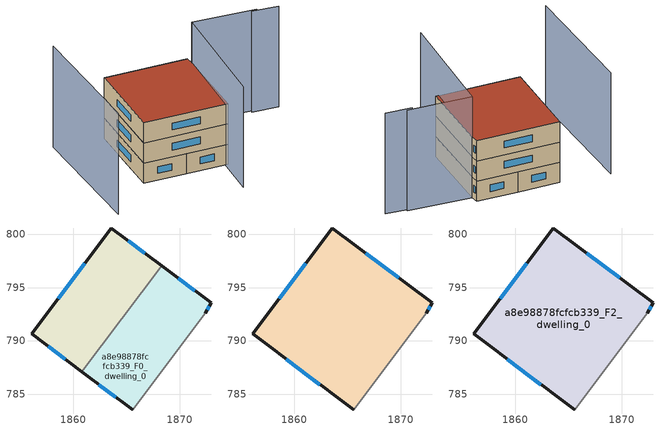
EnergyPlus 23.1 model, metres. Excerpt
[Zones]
a8e98878fcfcb339_F0_dwelling_0
 floor ground (EU_floor_Construction): 1872.95,793.57 1872.4,792.61 1865.58,783.52 1860.83,787.1 1868.33,797.04 z0
 wall outside (EU_wall_Construction): 1872.4,792.61 1872.95,793.57 1868.33,797.04 / 1860.83,787.1 1865.58,783.52 z0:3
 wall adiabatic (EU_wall_Construction): 1865.58,783.52 1872.4,792.61 z0:3
 wall to a8e98878fcfcb339_F0_dwelling_1 (EU_wall_Construction): 1868.33,797.04 1860.83,787.1 z0:3
 window (EU_Window_Construction): 1872.58,792.93 1872.76,793.25 / 1862.41,785.91 1863.99,784.71 / 1871.41,794.73 1869.87,795.88 z1:2
a8e98878fcfcb339_F0_dwelling_1
 floor ground (EU_floor_Construction): 1868.33,797.04 1860.83,787.1 1856.09,790.68 1863.59,800.61 z0
 wall outside (EU_wall_Construction): 1868.33,797.04 1863.59,800.61 1856.09,790.68 1860.83,787.1 z0:3
 window (EU_Window_Construction): 1857.67,789.49 1859.25,788.29 / 1861.09,797.3 1858.59,793.99 / 1866.75,798.23 1865.17,799.42 z1:2
a8e98878fcfcb339_F1_dwelling_0
 floor to a8e98878fcfcb339_F0_dwelling_0 (EU_floor_Construction): 1872.95,793.57 1872.4,792.61 1865.58,783.52 1860.83,787.1 1868.33,797.04 z3
 floor to a8e98878fcfcb339_F0_dwelling_1 (EU_floor_Construction): 1868.33,797.04 1860.83,787.1 1856.09,790.68 1863.59,800.61 z3
 wall outside (EU_wall_Construction): 1872.4,792.61 1872.95,793.57 1863.59,800.61 1856.09,790.68 1865.58,783.52 z3:6
 wall adiabatic (EU_wall_Construction): 1865.58,783.52 1872.4,792.61 z3:6
 window (EU_Window_Construction): 1872.58,792.93 1872.76,793.25 / 1859.25,788.29 1862.42,785.9 / 1861.09,797.3 1858.59,793.99 / 1869.83,795.91 1866.71,798.26 z4:5
a8e98878fcfcb339_F2_dwelling_0
 floor to a8e98878fcfcb339_F1_dwelling_0 (EU_floor_Construction): 1872.95,793.57 1872.4,792.61 1865.58,783.52 1856.09,790.68 1863.59,800.61 z6
 wall outside (EU_wall_Construction): 1872.4,792.61 1872.95,793.57 1863.59,800.61 1856.09,790.68 1865.58,783.52 z6:9
 wall adiabatic (EU_wall_Construction): 1865.58,783.52 1872.4,792.61 z6:9
 window (EU_Window_Construction): 1872.58,792.93 1872.76,793.25 / 1859.25,788.29 1862.42,785.9 / 1861.09,797.3 1858.59,793.99 / 1869.83,795.91 1866.71,798.26 z7:8
 roof outside (EU_roof_Construction): 1865.58,783.52 1872.4,792.61 1872.95,793.57 1863.59,800.61 1856.09,790.68 z9
shading: 1861.35,779 1872.4,792.61 / 1872.4,792.61 1879.35,786.96 / 1881.39,784.85 1878.53,787.25 / 1858.54,805.29 1847.73,789.83 z0:15
[Building]
EU S2 Campaign: North Axis=0; Terrain=City; Solar Distribution=FullExterior
[Site:Location]
Bologna: Latitude=44.5; Longitude=11.25; Time Zone=1; Elevation=37
[SizingPeriod:WeatherFileDays]
AnnualSizingPeriod: Begin Month=1; Begin Day of Month=1; End Month=12; End Day of Month=31; Day of Week for Start Day=Monday; Use Weather File Daylight Saving Period=No; Use Weather File Rain and Snow Indicators=No
[MATERIAL]
EU_InternalMass_Material: Roughness=MediumRough; Thickness=0.1; Conductivity=1; Density=1800; Specific Heat=900; Thermal Absorptance=0.9; Solar Absorptance=0.7; Visible Absorptance=0.7
[MATERIAL:NOMASS] Roughness=MediumRough; Thermal Absorptance=0.9; Solar Absorptance=0.7; Visible Absorptance=0.7
Name | Thermal Resistance
EU_wall_NoMass | 0.937881
EU_roof_NoMass | 0.548572
EU_floor_NoMass | 0.71348
[WINDOWMATERIAL:SIMPLEGLAZINGSYSTEM]
EU_Window_SimpleGlazing: UFactor=4.25633; Solar Heat Gain Coefficient=0.85; Visible Transmittance=0.85
[CONSTRUCTION]
EU_wall_Construction: EU_wall_NoMass
EU_roof_Construction: EU_roof_NoMass
EU_floor_Construction: EU_floor_NoMass
EU_Window_Construction: EU_Window_SimpleGlazing
EU_InternalMass_Construction: EU_InternalMass_Material
[ZONE] Type=1; Multiplier=1; Ceiling Height=autocalculate; Floor Area=autocalculate; Part of Total Floor Area=Yes
Name | Volume
a8e98878fcfcb339_F0_dwelling_0 | 221.558
a8e98878fcfcb339_F1_dwelling_0 | 443.118
a8e98878fcfcb339_F2_dwelling_0 | 443.125
a8e98878fcfcb339_F0_dwelling_1 | 221.561
[INTERNALMASS] Construction=EU_InternalMass_Construction
Name | Zone or ZoneList | Surface Area
a8e98878fcfcb339_F0_dwelling_0_EU_InternalMass | a8e98878fcfcb339_F0_dwelling_0 | 73.8527
a8e98878fcfcb339_F0_dwelling_1_EU_InternalMass | a8e98878fcfcb339_F0_dwelling_1 | 73.8538
a8e98878fcfcb339_F1_dwelling_0_EU_InternalMass | a8e98878fcfcb339_F1_dwelling_0 | 147.708
a8e98878fcfcb339_F2_dwelling_0_EU_InternalMass | a8e98878fcfcb339_F2_dwelling_0 | 147.708
[OTHEREQUIPMENT] Fuel Type=Electricity; Design Level Calculation Method=Watts/Area; Power per Zone Floor Area=1; Fraction Latent=0; Fraction Radiant=0; Fraction Lost=0; Carbon Dioxide Generation Rate=0; EndUse Subcategory=EU_Step8_InternalGains
Name | Zone or ZoneList or Space or SpaceList | Schedule
EU_Step8_InternalGain_a8e98878fcfcb339_F0_dwelling_0_f000 | a8e98878fcfcb339_F0_dwelling_0 | EU_Step8_GainSchedule_a8e98878fcfcb339_F0_dwelling_0_f000
EU_Step8_InternalGain_a8e98878fcfcb339_F0_dwelling_1_f000 | a8e98878fcfcb339_F0_dwelling_1 | EU_Step8_GainSchedule_a8e98878fcfcb339_F0_dwelling_1_f000
EU_Step8_InternalGain_a8e98878fcfcb339_F1_dwelling_0_f000 | a8e98878fcfcb339_F1_dwelling_0 | EU_Step8_GainSchedule_a8e98878fcfcb339_F1_dwelling_0_f000
EU_Step8_InternalGain_a8e98878fcfcb339_F2_dwelling_0_f000 | a8e98878fcfcb339_F2_dwelling_0 | EU_Step8_GainSchedule_a8e98878fcfcb339_F2_dwelling_0_f000
[ZONEVENTILATION:DESIGNFLOWRATE] Schedule=EU_AlwaysOn; Design Flow Rate Calculation Method=AirChanges/Hour; Air Changes per Hour=0.687892; Ventilation Type=Natural; Fan Pressure Rise=0; Fan Total Efficiency=1; Constant Term Coefficient=1; Temperature Term Coefficient=0; Velocity Term Coefficient=0; Velocity Squared Term Coefficient=0; Minimum Indoor Temperature=-100; Maximum Indoor Temperature=100; Delta Temperature=-100; Minimum Outdoor Temperature=-100; Maximum Outdoor Temperature=100; Maximum Wind Speed=40
Name | Zone or ZoneList or Space or SpaceList
EU_ConstantAir_a8e98878fcfcb339_F0_dwelling_0 | a8e98878fcfcb339_F0_dwelling_0
EU_ConstantAir_a8e98878fcfcb339_F0_dwelling_1 | a8e98878fcfcb339_F0_dwelling_1
EU_ConstantAir_a8e98878fcfcb339_F1_dwelling_0 | a8e98878fcfcb339_F1_dwelling_0
EU_ConstantAir_a8e98878fcfcb339_F2_dwelling_0 | a8e98878fcfcb339_F2_dwelling_0
[HVACTEMPLATE:THERMOSTAT] Constant Heating Setpoint=20; Constant Cooling Setpoint=50
EU_HeatOnly_a8e98878fcfcb339_F0_dwelling_0; EU_HeatOnly_a8e98878fcfcb339_F0_dwelling_1; EU_HeatOnly_a8e98878fcfcb339_F1_dwelling_0; EU_HeatOnly_a8e98878fcfcb339_F2_dwelling_0
[HVACTEMPLATE:ZONE:IDEALLOADSAIRSYSTEM] System Availability Schedule=EU_AlwaysOn; Maximum Heating Supply Air Temperature=50; Minimum Cooling Supply Air Temperature=13; Maximum Heating Supply Air Humidity Ratio=0.0156; Minimum Cooling Supply Air Humidity Ratio=0.0077; Heating Limit=NoLimit; Cooling Limit=NoLimit; Heating Availability Schedule=EU_AlwaysOn; Cooling Availability Schedule=EU_CoolingOff; Dehumidification Control Type=ConstantSensibleHeatRatio; Cooling Sensible Heat Ratio=0.7; Dehumidification Setpoint=60; Humidification Control Type=None; Humidification Setpoint=30; Outdoor Air Method=None; Outdoor Air Flow Rate per Person=0.00944; Outdoor Air Flow Rate per Zone Floor Area=0; Outdoor Air Flow Rate per Zone=0; Demand Controlled Ventilation Type=None; Outdoor Air Economizer Type=NoEconomizer; Heat Recovery Type=None; Sensible Heat Recovery Effectiveness=0.7; Latent Heat Recovery Effectiveness=0.65
Name | Template Thermostat
a8e98878fcfcb339_F0_dwelling_0 | EU_HeatOnly_a8e98878fcfcb339_F0_dwelling_0
a8e98878fcfcb339_F0_dwelling_1 | EU_HeatOnly_a8e98878fcfcb339_F0_dwelling_1
a8e98878fcfcb339_F1_dwelling_0 | EU_HeatOnly_a8e98878fcfcb339_F1_dwelling_0
a8e98878fcfcb339_F2_dwelling_0 | EU_HeatOnly_a8e98878fcfcb339_F2_dwelling_0
[SIZING:ZONE] Zone Cooling Design Supply Air Temperature Input Method=SupplyAirTemperature; Zone Cooling Design Supply Air Temperature=13; Zone Heating Design Supply Air Temperature Input Method=SupplyAirTemperature; Zone Heating Design Supply Air Temperature=50; Zone Cooling Design Supply Air Humidity Ratio=0.008; Zone Heating Design Supply Air Humidity Ratio=0.008; Cooling Design Air Flow Method=DesignDay; Cooling Design Air Flow Rate=0; Cooling Minimum Air Flow per Zone Floor Area=0.000762; Cooling Minimum Air Flow=0; Cooling Minimum Air Flow Fraction=0.2; Heating Design Air Flow Method=DesignDay; Heating Design Air Flow Rate=0; Heating Maximum Air Flow per Zone Floor Area=0.002032; Heating Maximum Air Flow=0.141576; Heating Maximum Air Flow Fraction=0.3; Account for Dedicated Outdoor Air System=No; Dedicated Outdoor Air System Control Strategy=NeutralSupplyAir; Dedicated Outdoor Air Low Setpoint Temperature for Design=autosize; Dedicated Outdoor Air High Setpoint Temperature for Design=autosize; Zone Load Sizing Method=Sensible Load Only No Latent Load; Zone Latent Cooling Design Supply Air Humidity Ratio Input Method=HumidityRatioDifference; Zone Cooling Design Supply Air Humidity Ratio Difference=0.005; Zone Latent Heating Design Supply Air Humidity Ratio Input Method=HumidityRatioDifference; Zone Humidification Design Supply Air Humidity Ratio Difference=0.005
a8e98878fcfcb339_F0_dwelling_0; a8e98878fcfcb339_F0_dwelling_1; a8e98878fcfcb339_F1_dwelling_0; a8e98878fcfcb339_F2_dwelling_0
[SCHEDULE:CONSTANT]
Name | Hourly Value
EU_AlwaysOn | 1
EU_CoolingOff | 0
[SCHEDULE:FILE] Column Number=1; Rows to Skip at Top=0; Number of Hours of Data=8760; Column Separator=Comma; Interpolate to Timestep=No; Minutes per Item=60; Adjust Schedule for Daylight Savings=Yes
Name | File
EU_Step8_GainSchedule_a8e98878fcfcb339_F0_dwelling_0_f000 | ../../schedules/a8e98878fcfcb339/a8e98878fcfcb339_F0_dwelling_0_f000_gain.csv
EU_Step8_GainSchedule_a8e98878fcfcb339_F0_dwelling_1_f000 | ../../schedules/a8e98878fcfcb339/a8e98878fcfcb339_F0_dwelling_1_f000_gain.csv
EU_Step8_GainSchedule_a8e98878fcfcb339_F1_dwelling_0_f000 | ../../schedules/a8e98878fcfcb339/a8e98878fcfcb339_F1_dwelling_0_f000_gain.csv
EU_Step8_GainSchedule_a8e98878fcfcb339_F2_dwelling_0_f000 | ../../schedules/a8e98878fcfcb339/a8e98878fcfcb339_F2_dwelling_0_f000_gain.csv
